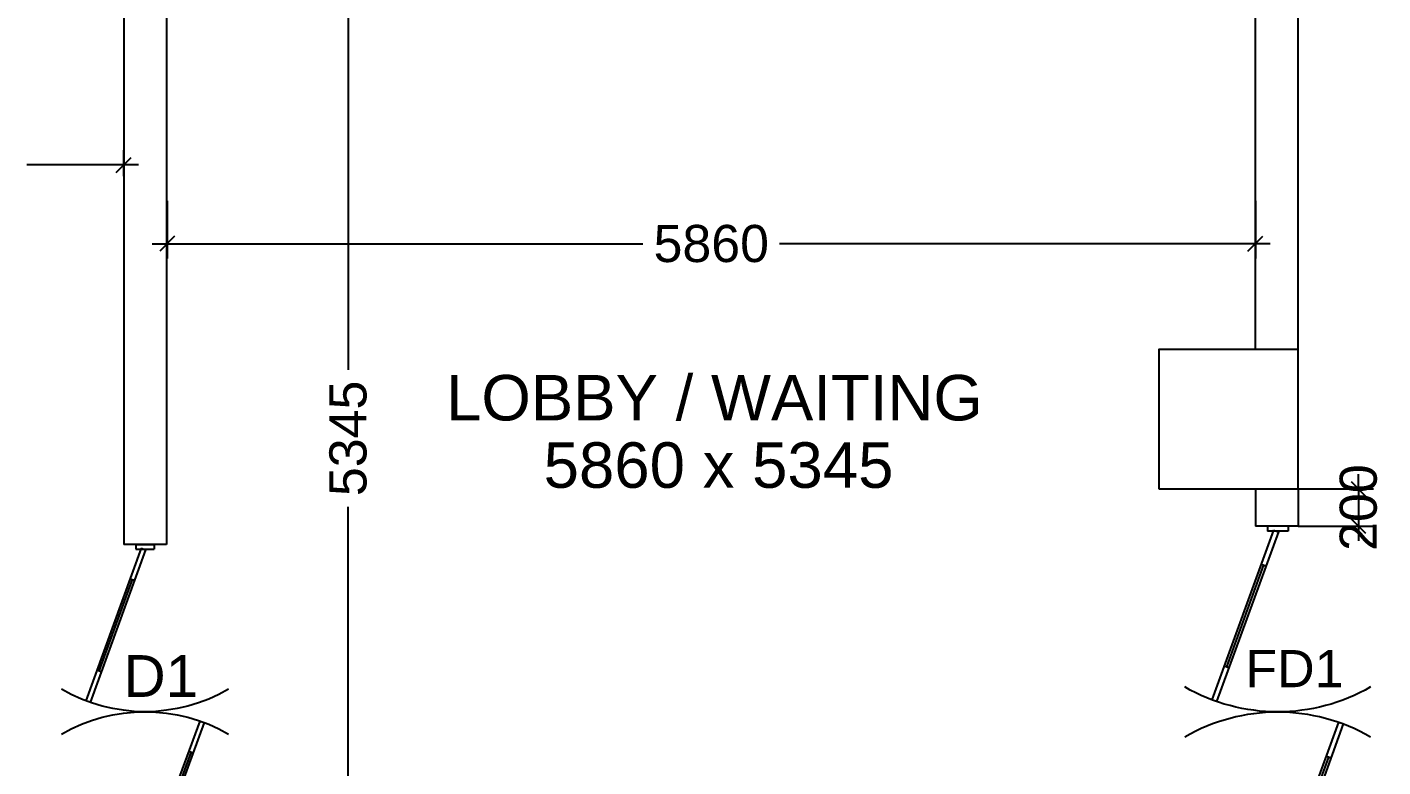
# Model space of a CAD drawing. Extents: x 7620542 to 7843793, y -6476226 to -6093835.
# Drawn here: x 7675615 to 7682916, y -6428455 to -6424472 of the extents above; entities that cross this region are included whole.
import ezdxf
from ezdxf.enums import TextEntityAlignment as Align

# ---------------------------------------------------------------- set-up
doc = ezdxf.new("R2010")
doc.units = 0
doc.header["$LTSCALE"] = 600
doc.header["$MEASUREMENT"] = 0
doc.header["$PDMODE"] = 35
doc.layers.get('0').update_dxf_attribs({"linetype": 'CONTINUOUS'})
doc.layers.get('Defpoints').update_dxf_attribs({"linetype": 'CONTINUOUS'})
for name, color, linetype in [('DOOR', 32, 'CONTINUOUS'), ('Fire Door', 10, 'CONTINUOUS'), ('joinery', 7, 'CONTINUOUS'), ('LA-column', 3, 'CONTINUOUS'), ('Room Dim', 1, 'CONTINUOUS'), ('TEXT', 6, 'CONTINUOUS'), ('Walls', 7, 'CONTINUOUS'), ('Working Dim', 5, 'CONTINUOUS')]:
    doc.layers.add(name, color=color, linetype=linetype)
doc.styles.add('ari', font='arial.ttf')
doc.styles.add('ARIAL', font='arial.ttf')
doc.dimstyles.new('int. dim', dxfattribs={"dimtxt": 450, "dimasz": 80, "dimexe": 80, "dimexo": 0, "dimgap": 70, "dimtad": 0, "dimdec": 0, "dimzin": 12, "dimdsep": 46, "dimtxsty": 'ari', "dimblk": 'OBLIQUE', "dimcen": 2, "dimdle": 80, "dimclrd": 256, "dimclre": 256, "dimclrt": 6, "dimadec": 0, "dimazin": 0, "dimtfac": 1, "dimtdec": 0, "dimtix": 1, "dimtmove": 2, "dimatfit": 3, "dimfxl": 1, "dimtolj": 1, "dimtzin": 0, "dimlwd": -1, "dimlwe": -1, "dimarcsym": 0})

# ---------------------------------------------------------------- blocks, each defined once
blk = doc.blocks.new('A$C15456D16')
at = {"layer": 'Fire Door'}
for p, q in [((969.1, -3.6), (55.6, 329)), ((969.1, -3.6), (55.6, 329)), ((969.2, -3.6), (55.6, 329)), ((978.6, 22.6), (65.1, 355.1)), ((978.6, 22.6), (65.1, 355.1)), ((978.7, 22.6), (65.1, 355.1)), ((247.8, 288.6), (238.3, 262.5)), ((247.8, 288.6), (238.3, 262.5)), ((247.8, 288.6), (238.3, 262.5)), ((791.2, 76), (243, 275.5)), ((791.2, 76), (243, 275.5)), ((791.2, 76), (243, 275.5)), ((795.9, 89.1), (786.4, 63)), ((795.9, 89.1), (786.4, 63)), ((795.9, 89.1), (786.4, 63)), ((-1000, 55.6), (-972.2, 55.6)), ((-1000, -55.6), (-1000, 55.6)), ((-1000, 55.6), (-972.2, 55.6)), ((-1000, -55.6), (-1000, 55.6)), ((-1000, 55.6), (-972.2, 55.6)), ((-1000, -55.6), (-1000, 55.6)), ((-978.6, -22.6), (-969.1, 3.6)), ((-978.6, -22.6), (-969.1, 3.6)), ((-978.6, -22.6), (-969.1, 3.6)), ((-972.2, -55.6), (-972.2, 55.6)), ((-972.2, -55.6), (-972.2, 55.6)), ((-972.2, -55.6), (-972.2, 55.6)), ((-969.1, 3.6), (-55.6, -329)), ((-969.1, 3.6), (-55.6, -329)), ((-969.1, 3.6), (-55.5, -329)), ((978.6, 22.6), (969.1, -3.6)), ((978.6, 22.6), (969.1, -3.6)), ((978.7, 22.6), (969.2, -3.6)), ((1000, 55.6), (972.2, 55.6)), ((972.2, -55.6), (972.2, 55.6)), ((1000, 55.6), (972.2, 55.6)), ((972.2, -55.6), (972.2, 55.6)), ((1000, 55.6), (972.2, 55.6)), ((972.2, -55.6), (972.2, 55.6)), ((1000, -55.6), (1000, 55.6)), ((1000, -55.6), (1000, 55.6)), ((1000, -55.6), (1000, 55.6)), ((-1000, -55.6), (-972.2, -55.6)), ((-1000, -55.6), (-972.2, -55.6)), ((-1000, -55.6), (-972.2, -55.6)), ((-978.6, -22.6), (-65.1, -355.1)), ((-978.6, -22.6), (-65.1, -355.1)), ((-978.6, -22.6), (-65, -355.1)), ((-795.9, -89.1), (-786.4, -63)), ((-795.9, -89.1), (-786.4, -63)), ((-795.9, -89.1), (-786.4, -63)), ((1000, -55.6), (972.2, -55.6)), ((1000, -55.6), (972.2, -55.6)), ((1000, -55.6), (972.2, -55.6)), ((-791.2, -76), (-243, -275.5)), ((-791.2, -76), (-243, -275.5)), ((-791.2, -76), (-243, -275.5)), ((-238.3, -262.5), (-247.8, -288.6)), ((-238.3, -262.5), (-247.8, -288.6)), ((-238.3, -262.5), (-247.8, -288.6))]:
    blk.add_line(p, q, dxfattribs=at)
at = {"layer": 'Fire Door', "extrusion": (0, 0, -1)}
for centre, major_axis, start_param, end_param in [((-1000, 0), (-1000, 0.1), 2.617886, 3.665084), ((-1000, 0), (-1000, 0.1), 2.617886, 3.665084), ((-1000, 0), (-1000, 0.1), 2.617886, 3.665084), ((1000, 0), (1000, 0.1), 2.618102, 3.665299), ((1000, 0), (1000, 0.1), 2.618102, 3.665299), ((1000, 0), (1000, 0.1), 2.618102, 3.665299)]:
    blk.add_ellipse(centre, major_axis=major_axis, ratio=1, start_param=start_param, end_param=end_param, dxfattribs=at)
blk = doc.blocks.new('Z$W@#5624')
at = {"layer": 'DOOR'}
for p, q in [((19.2, 469.7), (840.4, 768.6)), ((27.7, 446.2), (848.9, 745.1)), ((187.7, 517.8), (680.4, 697.1)), ((676.2, 708.8), (684.7, 685.4)), ((183.4, 529.5), (192, 506)), ((0, 399.5), (0, 499.4)), ((0, 499.4), (25, 499.4)), ((19.2, 469.7), (27.7, 446.2)), ((25, 399.5), (25, 499.4)), ((1770, 452.6), (948.8, 153.7)), ((1778.6, 429.2), (1770, 452.6)), ((1797.8, 499.4), (1772.8, 499.4)), ((1772.8, 399.5), (1772.8, 499.4)), ((1797.8, 399.5), (1797.8, 499.4)), ((0, 399.5), (25, 399.5)), ((1778.6, 429.2), (957.4, 130.3)), ((1610.1, 381.1), (1117.3, 201.8)), ((1614.3, 369.4), (1605.8, 392.9)), ((1797.8, 399.5), (1772.8, 399.5)), ((1113.1, 213.5), (1121.6, 190.1))]:
    blk.add_line(p, q, dxfattribs=at)
at = {"layer": 'DOOR', "color": 145}
for centre, start_param, end_param in [((0, 449.4), 2.617994, 3.665191), ((1797.8, 449.4), -0.523599, 0.523599)]:
    blk.add_ellipse(centre, major_axis=(-898.9, 0), ratio=1, start_param=start_param, end_param=end_param, dxfattribs=at)
blk = doc.blocks.new('_Oblique')
at = {"color": 0, "linetype": 'ByBlock', "lineweight": -2}
blk.add_line((-0.5, -0.5), (0.5, 0.5), dxfattribs=at)
blk = doc.blocks.new('*D730')
at = {"layer": 'Defpoints', "color": 0, "transparency": 16777216}
for p in [(7676369.1, -6425408.1, 2.1), (7682229.1, -6425408.1, 5.1), (7682229.1, -6425638.5)]:
    blk.add_point(p, dxfattribs=at)
at = {"layer": 'Working Dim', "transparency": 16777216}
for p, q in [((7676369.1, -6425408.1), (7676369.1, -6425718.5)), ((7682229.1, -6425408.1), (7682229.1, -6425718.5)), ((7676289.1, -6425638.5), (7678930.8, -6425638.5)), ((7682309.1, -6425638.5), (7679667.3, -6425638.5))]:
    blk.add_line(p, q, dxfattribs=at)
at = {"layer": 'Working Dim', "transparency": 16777216, "xscale": 80, "yscale": 80, "zscale": 80, "rotation": 180}
blk.add_blockref('_Oblique', (7676369.1, -6425638.5), dxfattribs=at)
at = {"layer": 'Working Dim', "transparency": 16777216, "xscale": 80, "yscale": 80, "zscale": 80}
blk.add_blockref('_Oblique', (7682229.1, -6425638.5), dxfattribs=at)
at = {"layer": 'Working Dim', "color": 6, "transparency": 16777216, "insert": (7679299.1, -6425638.5), "char_height": 200, "attachment_point": 5, "style": 'ari'}
blk.add_mtext('\\A1;5860', dxfattribs=at)
blk = doc.blocks.new('*D731')
at = {"layer": 'Defpoints', "color": 0, "transparency": 16777216}
for p in [(7677087.2, -6424013.7, 5.1), (7677344, -6424013.7), (7677087.2, -6429358.9, 5.1)]:
    blk.add_point(p, dxfattribs=at)
at = {"layer": 'Working Dim', "transparency": 16777216}
for p, q in [((7677344, -6423933.7), (7677344, -6426316.9)), ((7677087.2, -6424013.7), (7677424, -6424013.7)), ((7677344, -6429438.9), (7677344, -6427055.7)), ((7677087.2, -6429358.9), (7677424, -6429358.9))]:
    blk.add_line(p, q, dxfattribs=at)
at = {"layer": 'Working Dim', "transparency": 16777216, "xscale": 80, "yscale": 80, "zscale": 80}
for p, rotation in [((7677344, -6424013.7), 90), ((7677344, -6429358.9), 270)]:
    blk.add_blockref('_Oblique', p, dxfattribs=dict(at, rotation=rotation))
at = {"layer": 'Working Dim', "color": 6, "transparency": 16777216, "insert": (7677344, -6426686.3), "char_height": 200, "attachment_point": 5, "rotation": 90, "style": 'ari'}
blk.add_mtext('\\A1;5345', dxfattribs=at)
blk = doc.blocks.new('*D1057')
at = {"layer": 'Defpoints', "color": 0, "transparency": 16777216}
for p in [(7674374.6, -6425275.1), (7676135.1, -6425214.3), (7676135.1, -6425275.1)]:
    blk.add_point(p, dxfattribs=at)
at = {"layer": 'Working Dim', "transparency": 16777216}
for p, q in [((7674374.6, -6425275.1), (7674374.6, -6425134.3)), ((7676135.1, -6425275.1), (7676135.1, -6425134.3)), ((7674294.6, -6425214.3), (7674895.9, -6425214.3)), ((7676215.1, -6425214.3), (7675613.7, -6425214.3))]:
    blk.add_line(p, q, dxfattribs=at)
at = {"layer": 'Working Dim', "transparency": 16777216, "xscale": 80, "yscale": 80, "zscale": 80, "rotation": 180}
blk.add_blockref('_Oblique', (7674374.6, -6425214.3), dxfattribs=at)
at = {"layer": 'Working Dim', "transparency": 16777216, "xscale": 80, "yscale": 80, "zscale": 80}
blk.add_blockref('_Oblique', (7676135.1, -6425214.3), dxfattribs=at)
at = {"layer": 'Working Dim', "color": 6, "transparency": 16777216, "insert": (7675254.8, -6425214.3), "char_height": 200, "attachment_point": 5, "style": 'ari'}
blk.add_mtext('\\A1;1760', dxfattribs=at)
blk = doc.blocks.new('*D1081')
at = {"layer": 'Defpoints', "color": 0, "transparency": 16777216}
for p in [(7682459.1, -6426958.7), (7682459.1, -6427158.8), (7682784.3, -6427158.8)]:
    blk.add_point(p, dxfattribs=at)
at = {"layer": 'Working Dim', "transparency": 16777216}
for p, q in [((7682784.3, -6426958.7), (7682784.3, -6426878.7)), ((7682459.1, -6426958.7), (7682864.3, -6426958.7)), ((7682784.3, -6426958.7), (7682784.3, -6427158.8)), ((7682459.1, -6427158.8), (7682864.3, -6427158.8)), ((7682784.3, -6427158.8), (7682784.3, -6427238.8))]:
    blk.add_line(p, q, dxfattribs=at)
at = {"layer": 'Working Dim', "transparency": 16777216, "xscale": 80, "yscale": 80, "zscale": 80}
for p, rotation in [((7682784.3, -6426958.7), 270), ((7682784.3, -6427158.8), 90)]:
    blk.add_blockref('_Oblique', p, dxfattribs=dict(at, rotation=rotation))
at = {"layer": 'Working Dim', "color": 6, "transparency": 16777216, "insert": (7682784.3, -6427058.8), "char_height": 200, "attachment_point": 5, "rotation": 90, "style": 'ari'}
blk.add_mtext('\\A1;200', dxfattribs=at)

msp = doc.modelspace()

# ---------------------------------------------------------------- linework, layer by layer
at = {"layer": 'LA-column', "color": 2, "elevation": -13.11, "flags": 128}
msp.add_lwpolyline([(7681709.143, -6426958.688), (7682459.143, -6426958.688), (7682459.143, -6426208.688), (7681709.143, -6426208.688)], close=True, dxfattribs=at)
at = {"layer": 'Walls', "linetype": 'Continuous', "extrusion": (0.000145144, -2.25336e-17, 1)}
for p, q in [((7682229.052, -6426208.738, -14.83), (7682229.053, -6419643.692, -14.83)), ((7682459.053, -6426208.738, -14.83), (7682459.053, -6419643.692, -14.83))]:
    msp.add_line(p, q, dxfattribs=at)
at = {"layer": 'Walls', "linetype": 'Continuous'}
for p, q in [((7676135.053, -6423898.723, -14.83), (7676135.053, -6427257.931, -14.83)), ((7676365.053, -6424013.64, -14.83), (7676365.053, -6427257.931, -14.83)), ((7682229.052, -6426958.735, -14.83), (7682229.052, -6427158.766, -14.83)), ((7682459.052, -6426958.735, -14.83), (7682459.052, -6427158.766, -14.83)), ((7682459.052, -6427158.766, -14.83), (7682229.052, -6427158.766, -14.83)), ((7676365.053, -6427257.931, -14.83), (7676135.053, -6427257.931, -14.83)), ((7676365.053, -6427257.931, -14.83), (7676135.053, -6427257.931, -14.83))]:
    msp.add_line(p, q, dxfattribs=at)
at = {"layer": 'Walls', "linetype": 'Continuous', "elevation": -14.83, "flags": 128}
for points in [[(7682229.052, -6426958.735), (7682229.052, -6427158.766)], [(7682459.052, -6426958.735), (7682459.052, -6427158.766)]]:
    msp.add_lwpolyline(points, dxfattribs=at)

# ---------------------------------------------------------------- block references
at = {"layer": 'DOOR', "linetype": 'Continuous', "xscale": -1.001247152686119, "yscale": 1.001247151754797, "zscale": 1.001247151760857, "rotation": 270}
msp.add_blockref('Z$W@#5624', (7675800.053, -6429057.931, -14.83), dxfattribs=at)
at = {"layer": 'Fire Door', "color": 3, "lineweight": 0, "rotation": 90}
msp.add_blockref('A$C15456D16', (7682349.053, -6428158.799, -14.83), dxfattribs=at)

# ---------------------------------------------------------------- texts
at = {"layer": 'Fire Door', "style": 'ARIAL'}
msp.add_text('FD1', height=200, dxfattribs=at).set_placement((7682439.353, -6428025.888, -14.83), align=Align.CENTER)
at = {"layer": 'joinery', "style": 'ari'}
msp.add_text('D1', height=225, dxfattribs=at).set_placement((7676335.032, -6428078.242, -14.83), align=Align.CENTER)
at = {"layer": 'Room Dim', "style": 'ARIAL'}
msp.add_text('5860 x 5345', height=245, dxfattribs=at).set_placement((7679338.231, -6426952.523, -14.83), align=Align.CENTER)
at = {"layer": 'TEXT', "color": 7, "style": 'ARIAL'}
msp.add_text('LOBBY / WAITING', height=245, dxfattribs=at).set_placement((7679316.144, -6426589.891, -14.83), align=Align.CENTER)

# ---------------------------------------------------------------- dimensions: what is measured, and where the dimension line sits
at = {"layer": 'Working Dim'}
for base, p1, p2, override, picture, middle in [((7677344.04, -6424013.723, -14.83), (7677087.185, -6429358.881, -9.699), (7677087.185, -6424013.723, -9.699), {"dimtxt": 200}, '*D731', (7677344.04, -6426686.302, -14.83)), ((7682784.315, -6427158.766, -14.83), (7682459.052, -6426958.735, -14.83), (7682459.052, -6427158.766, -14.83), {"dimtxt": 200, "dimarcsym": 1}, '*D1081', (7682784.315, -6427058.751, -14.83))]:
    dim = msp.add_linear_dim(base=base, p1=p1, p2=p2, angle=90, dimstyle='int. dim', override=override, dxfattribs=at)
    dim.commit()
    dim.dimension.update_dxf_attribs({"geometry": picture, "text_midpoint": middle})
dim = msp.add_linear_dim(base=(7676135.053, -6425214.253, -14.83), p1=(7674374.552, -6425275.078, -14.83), p2=(7676135.053, -6425275.078, -14.83), text='1760', dimstyle='int. dim', override={"dimtxt": 200, "dimarcsym": 1}, dxfattribs=at)
dim.commit()
dim.dimension.update_dxf_attribs({"geometry": '*D1057', "text_midpoint": (7675254.802, -6425214.253, -14.83)})
dim = msp.add_linear_dim(base=(7682229.052, -6425638.543, -14.83), p1=(7676369.053, -6425408.081, -12.739), p2=(7682229.052, -6425408.082, -9.699), dimstyle='int. dim', override={"dimtxt": 200}, dxfattribs=at)
dim.commit()
dim.dimension.update_dxf_attribs({"geometry": '*D730', "text_midpoint": (7679299.052, -6425638.543, -14.83)})

doc.saveas('drawing.dxf')
